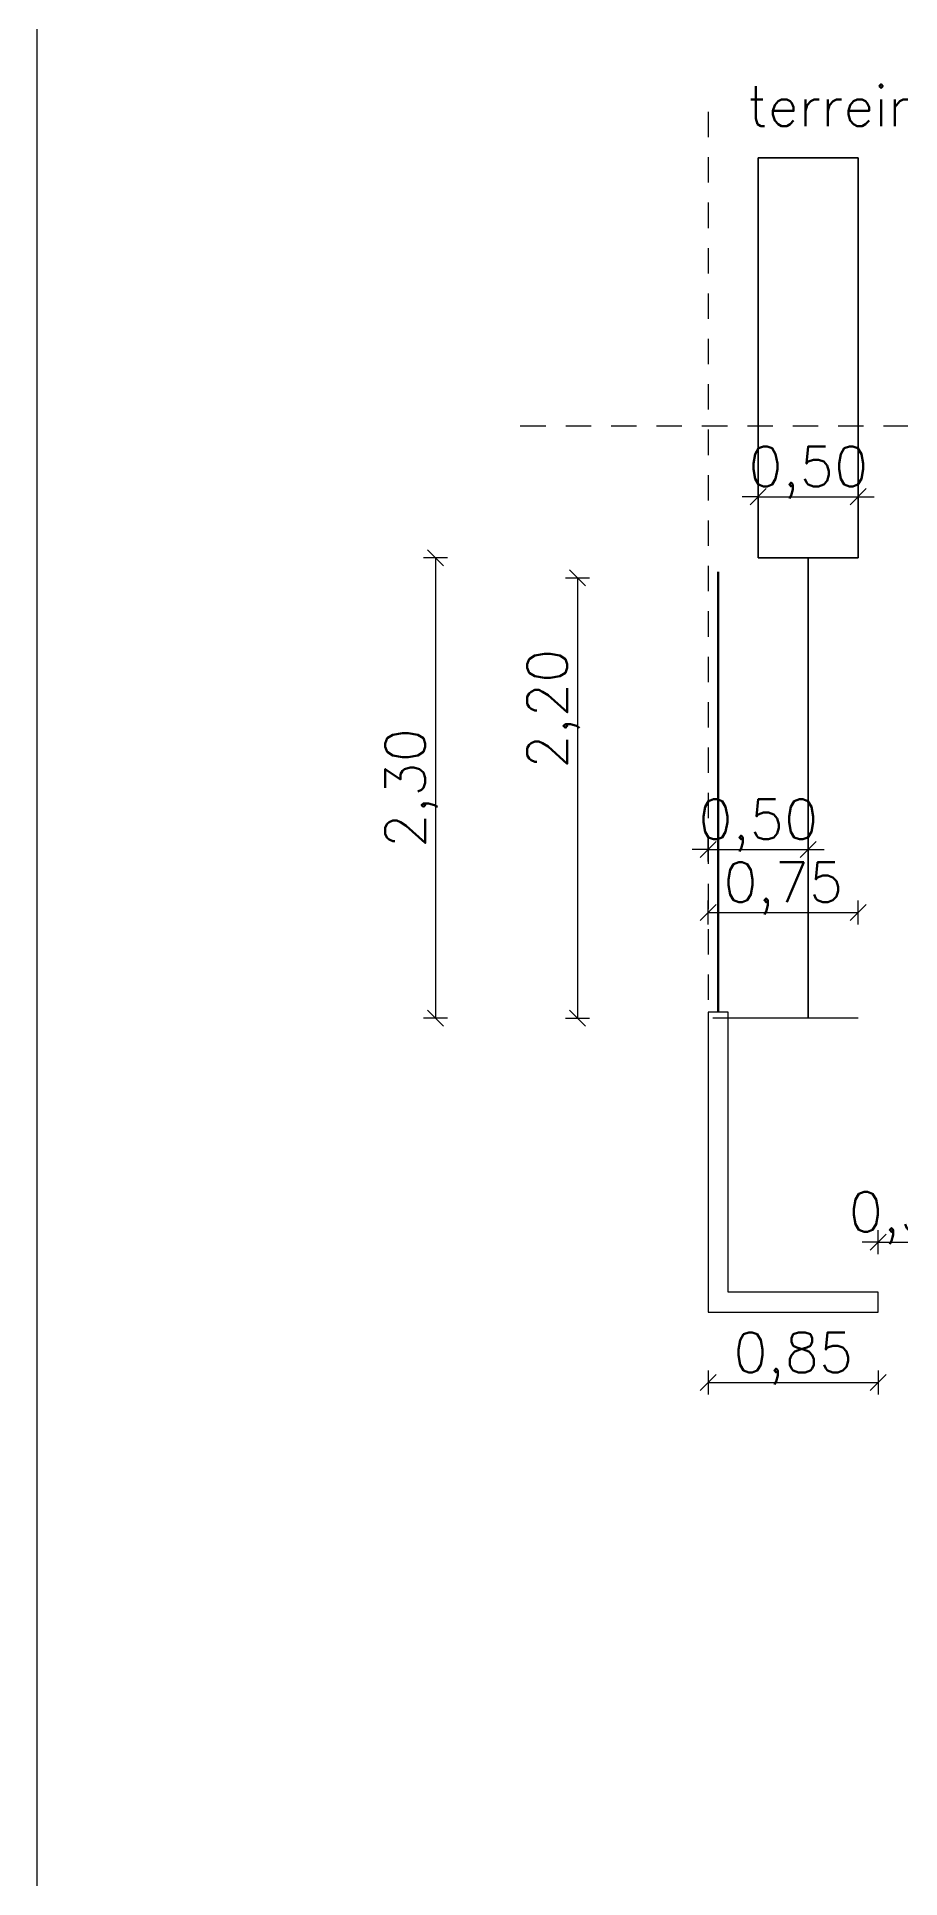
# Model space of a CAD drawing. Header units: millimetres. Extents: x 361 to 21231, y 184 to 1849.
# Drawn here: x 2467.59 to 2471.91, y 493.5 to 502.7 of the extents above; entities that cross this region are included whole.
import ezdxf

# ---------------------------------------------------------------- set-up
doc = ezdxf.new("R2010")
doc.units = ezdxf.units.MM
doc.header["$LTSCALE"] = 0.2
doc.linetypes.add('HIDDEN2', pattern=[4.7625, 3.175, -1.5875])
for name, color, linetype, lineweight in [('bomen', 7, 'Continuous', 35), ('huis', 7, 'Continuous', 40), ('klimop op draad', 92, 'Continuous', 50), ('L-elementen', 7, 'Continuous', 30), ('maten', 1, 'Continuous', 18)]:
    doc.layers.add(name, color=color, linetype=linetype, lineweight=lineweight)
doc.layers.add('ontwerp', color=7, linetype='Continuous')
doc.layers.add('terreingrens', color=134, linetype='HIDDEN2')
doc.styles.get("Standard").update_dxf_attribs({"font": 'txt.shx', "height": 0.2})
doc.dimstyles.new('maat aanduiding voor tuin', dxfattribs={"dimscale": 0.2, "dimtxt": 0.2, "dimasz": 0.4, "dimexe": 0.3, "dimexo": 0.3, "dimgap": 0.02, "dimtad": 1, "dimzin": 1, "dimtxsty": 'Standard', "dimblk": 'OBLIQUE', "dimcen": 0.2, "dimadec": 0, "dimazin": 3, "dimtfac": 1, "dimtix": 1, "dimtmove": 0, "dimatfit": 3, "dimldrblk": 'OBLIQUE', "dimfxl": 0.3, "dimfxlon": 1, "dimarcsym": 1})

# ---------------------------------------------------------------- blocks, each defined once
blk = doc.blocks.new('_Oblique')
at = {"color": 0, "linetype": 'ByBlock', "lineweight": -2}
blk.add_line((-0.5, -0.5), (0.5, 0.5), dxfattribs=at)
blk = doc.blocks.new('*D1756')
at = {"layer": 'Defpoints', "color": 0, "ltscale": 0.2, "transparency": 16777216}
for p in [(2470.9484, 496.2952), (2471.7984, 496.3252), (2471.7984, 495.9723)]:
    blk.add_point(p, dxfattribs=at)
at = {"layer": 'maten', "color": 0, "lineweight": -2, "ltscale": 0.2, "transparency": 16777216}
for p, q in [((2470.9484, 496.0323), (2470.9484, 495.9123)), ((2471.7984, 496.0323), (2471.7984, 495.9123)), ((2470.9484, 495.9723), (2471.7984, 495.9723))]:
    blk.add_line(p, q, dxfattribs=at)
at = {"layer": 'maten', "color": 0, "lineweight": -2, "ltscale": 0.2, "transparency": 16777216, "xscale": 0.08000000000000074, "yscale": 0.08000000000000074, "zscale": 0.08000000000000074, "rotation": 180}
blk.add_blockref('_Oblique', (2470.9484, 495.9723), dxfattribs=at)
at = {"layer": 'maten', "color": 0, "lineweight": -2, "ltscale": 0.2, "transparency": 16777216, "xscale": 0.08000000000000074, "yscale": 0.08000000000000074, "zscale": 0.08000000000000074}
blk.add_blockref('_Oblique', (2471.7984, 495.9723), dxfattribs=at)
at = {"layer": 'maten', "color": 0, "ltscale": 0.2, "transparency": 16777216, "insert": (2471.3734, 496.0929), "char_height": 0.2, "attachment_point": 5}
blk.add_mtext('0,85', dxfattribs=at)
blk = doc.blocks.new('*D1901')
at = {"layer": 'Defpoints', "color": 0, "ltscale": 0.2, "transparency": 16777216}
for p in [(2471.4482, 500.0952), (2469.5853, 497.7952), (2471.4482, 497.7952)]:
    blk.add_point(p, dxfattribs=at)
at = {"layer": 'maten', "color": 0, "lineweight": -2, "ltscale": 0.2, "transparency": 16777216}
for p, q in [((2469.6453, 500.0952), (2469.5253, 500.0952)), ((2469.5853, 500.0952), (2469.5853, 497.7952)), ((2469.6453, 497.7952), (2469.5253, 497.7952))]:
    blk.add_line(p, q, dxfattribs=at)
at = {"layer": 'maten', "color": 0, "lineweight": -2, "ltscale": 0.2, "transparency": 16777216, "xscale": 0.08000000000000074, "yscale": 0.08000000000000074, "zscale": 0.08000000000000074}
for p, rotation in [((2469.5853, 500.0952), 90), ((2469.5853, 497.7952), 270)]:
    blk.add_blockref('_Oblique', p, dxfattribs=dict(at, rotation=rotation))
at = {"layer": 'maten', "color": 0, "ltscale": 0.2, "transparency": 16777216, "insert": (2469.4646, 498.9452), "char_height": 0.2, "attachment_point": 5, "rotation": 90}
blk.add_mtext('2,30', dxfattribs=at)
blk = doc.blocks.new('*D1757')
at = {"layer": 'Defpoints', "color": 0, "ltscale": 0.2, "transparency": 16777216}
for p in [(2469.9709, 499.9952), (2469.9709, 497.7952), (2470.295, 497.7952)]:
    blk.add_point(p, dxfattribs=at)
at = {"layer": 'maten', "color": 0, "lineweight": -2, "ltscale": 0.2, "transparency": 16777216}
for p, q in [((2470.235, 499.9952), (2470.355, 499.9952)), ((2470.295, 499.9952), (2470.295, 497.7952)), ((2470.235, 497.7952), (2470.355, 497.7952))]:
    blk.add_line(p, q, dxfattribs=at)
at = {"layer": 'maten', "color": 0, "lineweight": -2, "ltscale": 0.2, "transparency": 16777216, "xscale": 0.08000000000000074, "yscale": 0.08000000000000074, "zscale": 0.08000000000000074}
for p, rotation in [((2470.295, 499.9952), 90), ((2470.295, 497.7952), 270)]:
    blk.add_blockref('_Oblique', p, dxfattribs=dict(at, rotation=rotation))
at = {"layer": 'maten', "color": 0, "ltscale": 0.2, "transparency": 16777216, "insert": (2470.1743, 498.8952), "char_height": 0.2, "attachment_point": 5, "rotation": 90}
blk.add_mtext('     2,20', dxfattribs=at)
blk = doc.blocks.new('*D1758')
at = {"layer": 'Defpoints', "color": 0, "ltscale": 0.2, "transparency": 16777216}
for p in [(2471.6984, 498.3229), (2470.9484, 497.7952), (2471.6984, 497.7952)]:
    blk.add_point(p, dxfattribs=at)
at = {"layer": 'maten', "color": 0, "lineweight": -2, "ltscale": 0.2, "transparency": 16777216}
for p, q in [((2470.9484, 498.2629), (2470.9484, 498.3829)), ((2471.6984, 498.2629), (2471.6984, 498.3829)), ((2470.9484, 498.3229), (2471.6984, 498.3229))]:
    blk.add_line(p, q, dxfattribs=at)
at = {"layer": 'maten', "color": 0, "lineweight": -2, "ltscale": 0.2, "transparency": 16777216, "xscale": 0.08000000000000074, "yscale": 0.08000000000000074, "zscale": 0.08000000000000074, "rotation": 180}
blk.add_blockref('_Oblique', (2470.9484, 498.3229), dxfattribs=at)
at = {"layer": 'maten', "color": 0, "lineweight": -2, "ltscale": 0.2, "transparency": 16777216, "xscale": 0.08000000000000074, "yscale": 0.08000000000000074, "zscale": 0.08000000000000074}
blk.add_blockref('_Oblique', (2471.6984, 498.3229), dxfattribs=at)
at = {"layer": 'maten', "color": 0, "ltscale": 0.2, "transparency": 16777216, "insert": (2471.3234, 498.4436), "char_height": 0.2, "attachment_point": 5}
blk.add_mtext('0,75', dxfattribs=at)
blk = doc.blocks.new('*D1902')
at = {"layer": 'Defpoints', "color": 0, "ltscale": 0.2, "transparency": 16777216}
for p in [(2471.4482, 498.6374), (2470.9484, 497.7952), (2471.4482, 497.7952)]:
    blk.add_point(p, dxfattribs=at)
at = {"layer": 'maten', "color": 0, "lineweight": -2, "ltscale": 0.2, "transparency": 16777216}
for p, q in [((2470.9484, 498.5774), (2470.9484, 498.6974)), ((2471.4482, 498.5774), (2471.4482, 498.6974)), ((2470.9484, 498.6374), (2470.8684, 498.6374)), ((2470.9484, 498.6374), (2471.4482, 498.6374)), ((2471.4482, 498.6374), (2471.5282, 498.6374))]:
    blk.add_line(p, q, dxfattribs=at)
at = {"layer": 'maten', "color": 0, "lineweight": -2, "ltscale": 0.2, "transparency": 16777216, "xscale": 0.08000000000000074, "yscale": 0.08000000000000074, "zscale": 0.08000000000000074}
blk.add_blockref('_Oblique', (2470.9484, 498.6374), dxfattribs=at)
at = {"layer": 'maten', "color": 0, "lineweight": -2, "ltscale": 0.2, "transparency": 16777216, "xscale": 0.08000000000000074, "yscale": 0.08000000000000074, "zscale": 0.08000000000000074, "rotation": 180}
blk.add_blockref('_Oblique', (2471.4482, 498.6374), dxfattribs=at)
at = {"layer": 'maten', "color": 0, "ltscale": 0.2, "transparency": 16777216, "insert": (2471.1983, 498.758), "char_height": 0.2, "attachment_point": 5}
blk.add_mtext('0,50', dxfattribs=at)
blk = doc.blocks.new('*D1903')
at = {"layer": 'Defpoints', "color": 0, "ltscale": 0.2, "transparency": 16777216}
for p in [(2471.6982, 500.4015), (2471.1982, 500.0952), (2471.6982, 500.0952)]:
    blk.add_point(p, dxfattribs=at)
at = {"layer": 'maten', "color": 0, "lineweight": -2, "ltscale": 0.2, "transparency": 16777216}
for p, q in [((2471.1982, 500.4015), (2471.1182, 500.4015)), ((2471.1982, 500.3415), (2471.1982, 500.4615)), ((2471.1982, 500.4015), (2471.6982, 500.4015)), ((2471.6982, 500.3415), (2471.6982, 500.4615)), ((2471.6982, 500.4015), (2471.7782, 500.4015))]:
    blk.add_line(p, q, dxfattribs=at)
at = {"layer": 'maten', "color": 0, "lineweight": -2, "ltscale": 0.2, "transparency": 16777216, "xscale": 0.08000000000000074, "yscale": 0.08000000000000074, "zscale": 0.08000000000000074}
blk.add_blockref('_Oblique', (2471.1982, 500.4015), dxfattribs=at)
at = {"layer": 'maten', "color": 0, "lineweight": -2, "ltscale": 0.2, "transparency": 16777216, "xscale": 0.08000000000000074, "yscale": 0.08000000000000074, "zscale": 0.08000000000000074, "rotation": 180}
blk.add_blockref('_Oblique', (2471.6982, 500.4015), dxfattribs=at)
at = {"layer": 'maten', "color": 0, "ltscale": 0.2, "transparency": 16777216, "insert": (2471.4482, 500.5222), "char_height": 0.2, "attachment_point": 5}
blk.add_mtext('0,50', dxfattribs=at)
blk = doc.blocks.new('*D1906')
at = {"layer": 'Defpoints', "color": 0, "ltscale": 0.2, "transparency": 16777216}
for p in [(2472.1014, 496.6751), (2471.7984, 496.4252), (2472.1014, 496.4252)]:
    blk.add_point(p, dxfattribs=at)
at = {"layer": 'maten', "color": 0, "lineweight": -2, "ltscale": 0.2, "transparency": 16777216}
for p, q in [((2471.7984, 496.6151), (2471.7984, 496.7351)), ((2472.1014, 496.6151), (2472.1014, 496.7351)), ((2471.7984, 496.6751), (2471.7184, 496.6751)), ((2471.7984, 496.6751), (2472.1014, 496.6751)), ((2472.1014, 496.6751), (2472.1814, 496.6751))]:
    blk.add_line(p, q, dxfattribs=at)
at = {"layer": 'maten', "color": 0, "lineweight": -2, "ltscale": 0.2, "transparency": 16777216, "xscale": 0.08000000000000074, "yscale": 0.08000000000000074, "zscale": 0.08000000000000074}
blk.add_blockref('_Oblique', (2471.7984, 496.6751), dxfattribs=at)
at = {"layer": 'maten', "color": 0, "lineweight": -2, "ltscale": 0.2, "transparency": 16777216, "xscale": 0.08000000000000074, "yscale": 0.08000000000000074, "zscale": 0.08000000000000074, "rotation": 180}
blk.add_blockref('_Oblique', (2472.1014, 496.6751), dxfattribs=at)
at = {"layer": 'maten', "color": 0, "ltscale": 0.2, "transparency": 16777216, "insert": (2471.9499, 496.7957), "char_height": 0.2, "attachment_point": 5}
blk.add_mtext('0,30', dxfattribs=at)

msp = doc.modelspace()

# ---------------------------------------------------------------- linework, layer by layer
at = {"layer": 'bomen', "ltscale": 0.2}
for p, q in [((2471.6982, 502.0952), (2471.1982, 502.0952)), ((2471.1982, 502.0952), (2471.1982, 500.0952)), ((2471.6982, 500.0952), (2471.6982, 502.0952)), ((2471.1982, 500.0952), (2471.6982, 500.0952)), ((2471.4482, 497.7952), (2471.4482, 500.0952)), ((2471.4482, 500.0952), (2471.6982, 500.0952)), ((2471.4483, 498.8632), (2471.4482, 499.2472))]:
    msp.add_line(p, q, dxfattribs=at)
at = {"layer": 'huis', "lineweight": 25, "ltscale": 0.2}
msp.add_lwpolyline([(2557.7177, 558.1883), (2467.5923, 558.1883), (2467.5923, 408.6126), (2557.7177, 408.6126)], close=True, dxfattribs=at)
at = {"layer": 'klimop op draad', "ltscale": 0.2}
msp.add_line((2470.9984, 497.8252), (2470.9984, 500.0252), dxfattribs=at)
at = {"layer": 'L-elementen'}
for p, q in [((2471.0484, 497.8252), (2470.9484, 497.8252)), ((2470.9484, 497.8252), (2470.9484, 496.3252)), ((2471.0484, 496.4252), (2471.0484, 497.8252)), ((2471.7984, 496.4252), (2471.0484, 496.4252)), ((2471.7984, 496.3252), (2471.7984, 496.4252)), ((2470.9484, 496.3252), (2471.7984, 496.3252))]:
    msp.add_line(p, q, dxfattribs=at)
at = {"layer": 'ontwerp', "color": 1, "linetype": 'HIDDEN2', "ltscale": 0.2}
msp.add_line((2470.009, 500.7552), (2478.0583, 500.7552), dxfattribs=at)
at = {"layer": 'ontwerp', "ltscale": 0.2}
msp.add_line((2471.6984, 497.7952), (2470.972, 497.7952), dxfattribs=at)
at = {"layer": 'terreingrens', "ltscale": 0.2}
msp.add_line((2470.9484, 502.3255), (2470.9484, 497.7952), dxfattribs=at)

# ---------------------------------------------------------------- texts
at = {"layer": 'terreingrens', "ltscale": 0.2, "insert": (2471.1435, 502.4541), "char_height": 0.2, "attachment_point": 1}
msp.add_mtext_dynamic_manual_height_columns('terreingrens', width=2.226904, gutter_width=1, heights=[0], dxfattribs=at)

# ---------------------------------------------------------------- dimensions: what is measured, and where the dimension line sits
at = {"layer": 'maten', "ltscale": 0.2}
for base, p1, p2, picture, middle in [((2471.6982, 500.4015), (2471.1982, 500.0952), (2471.6982, 500.0952), '*D1903', (2471.4482, 500.5222)), ((2471.4482, 498.6374), (2470.9484, 497.7952), (2471.4482, 497.7952), '*D1902', (2471.1983, 498.758)), ((2471.6984, 498.3229), (2470.9484, 497.7952), (2471.6984, 497.7952), '*D1758', (2471.3234, 498.4436)), ((2472.1014, 496.6751), (2471.7984, 496.4252), (2472.1014, 496.4252), '*D1906', (2471.9499, 496.7957)), ((2471.7984, 495.9723), (2470.9484, 496.2952), (2471.7984, 496.3252), '*D1756', (2471.3734, 496.0929))]:
    dim = msp.add_linear_dim(base=base, p1=p1, p2=p2, dimstyle='maat aanduiding voor tuin', dxfattribs=at)
    dim.commit()
    dim.dimension.update_dxf_attribs({"geometry": picture, "text_midpoint": middle})
dim = msp.add_linear_dim(base=(2469.5853, 497.7952), p1=(2471.4482, 500.0952), p2=(2471.4482, 497.7952), angle=90, dimstyle='maat aanduiding voor tuin', dxfattribs=at)
dim.commit()
dim.dimension.update_dxf_attribs({"geometry": '*D1901', "text_midpoint": (2469.5853, 498.9452), "dimtype": 160})
dim = msp.add_linear_dim(base=(2470.295, 497.7952), p1=(2469.9709, 499.9952), p2=(2469.9709, 497.7952), angle=90, text='     <>', dimstyle='maat aanduiding voor tuin', dxfattribs=at)
dim.commit()
dim.dimension.update_dxf_attribs({"geometry": '*D1757', "text_midpoint": (2470.1743, 498.8952)})

doc.saveas('drawing.dxf')
